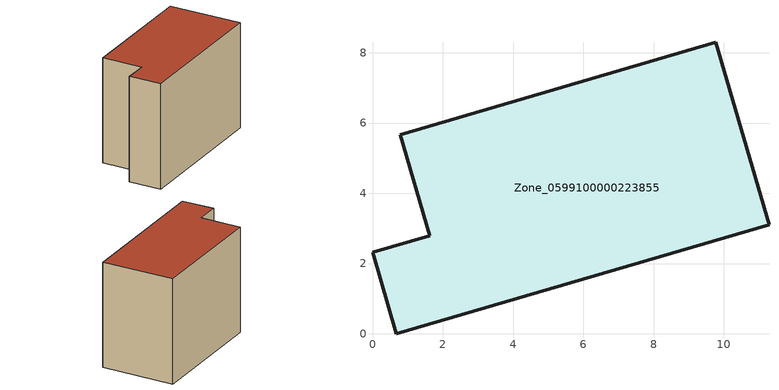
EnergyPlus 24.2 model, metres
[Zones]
Zone_0599100000223855
 floor ground (C_G): 0,2.32 1.63,2.79 0.79,5.67 9.77,8.3 11.29,3.11 0.68,0 z0
 wall outside (C_F): 1.63,2.79 0,2.32 0.68,0 11.29,3.11 9.77,8.3 0.79,5.67 1.63,2.79 z0:7.83
 roof outside (C_R): 9.77,8.3 0.79,5.67 1.63,2.79 0,2.32 0.68,0 11.29,3.11 z7.83
[BUILDING]
Pand.0599100000223855: North Axis=0; Terrain=City; Loads Convergence Tolerance Value=0.04; Temperature Convergence Tolerance Value=0.4; Solar Distribution=FullExterior; Maximum Number of Warmup Days=25; Minimum Number of Warmup Days=1
[Site:Location]
Rotterdam.The.Hague.AP_ZH_NLD Design_Conditions: Latitude=51.96; Longitude=4.45; Time Zone=1; Elevation=-4.5
[SITE:GROUNDTEMPERATURE:BUILDINGSURFACE]
18, 18, 18, 18, 18, 18, 18, 18, 18, 18, 18, 18
[MATERIAL] Thermal Absorptance=0.9; Solar Absorptance=0.7; Visible Absorptance=0.7
Name | Roughness | Thickness | Conductivity | Density | Specific Heat
G.TI.1975-1991 | MediumSmooth | 0.15 | 0.288461 | 540 | 1210
F.TI.1975-1991 | Rough | 0.3 | 0.230769 | 1920 | 840
R.TI.1975-1991 | MediumRough | 0.2 | 0.153846 | 1500 | 1000
[CONSTRUCTION]
C_G: G.TI.1975-1991
C_F: F.TI.1975-1991
C_R: R.TI.1975-1991
[ZONE]
Zone_0599100000223855: Type=1; Multiplier=1; Ceiling Height=Autocalculate; Volume=Autocalculate; Floor Area=autocalculate; Part of Total Floor Area=Yes
[ZONEINFILTRATION:DESIGNFLOWRATE]
Infil_Zone_0599100000223855: Zone or ZoneList or Space or SpaceList=Zone_0599100000223855; Schedule=AlwaysOn; Design Flow Rate Calculation Method=Flow/Area; Flow Rate per Floor Area=0.003; Constant Term Coefficient=1; Temperature Term Coefficient=0; Velocity Term Coefficient=0; Velocity Squared Term Coefficient=0
[HVACTEMPLATE:ZONE:IDEALLOADSAIRSYSTEM]
Zone_0599100000223855: Maximum Heating Supply Air Temperature=50; Minimum Cooling Supply Air Temperature=13; Maximum Heating Supply Air Humidity Ratio=0.0156; Minimum Cooling Supply Air Humidity Ratio=0.0077; Heating Limit=NoLimit; Cooling Limit=NoLimit; Dehumidification Control Type=ConstantSensibleHeatRatio; Cooling Sensible Heat Ratio=0.7; Dehumidification Setpoint=60; Humidification Control Type=None; Humidification Setpoint=30; Outdoor Air Method=None; Outdoor Air Flow Rate per Person=0.00944; Outdoor Air Flow Rate per Zone Floor Area=0; Outdoor Air Flow Rate per Zone=0; Demand Controlled Ventilation Type=None; Outdoor Air Economizer Type=NoEconomizer; Heat Recovery Type=None; Sensible Heat Recovery Effectiveness=0.7; Latent Heat Recovery Effectiveness=0.65
[ZONECONTROL:THERMOSTAT]
ThermostatControl_Zone_0599100000223855: Zone or ZoneList=Zone_0599100000223855; Control Type Schedule=DualSetpointControlType; Control 1=Thermostat_Zone_0599100000223855; Temperature Difference Between Cutout And Setpoint=0
[THERMOSTATSETPOINT:DUALSETPOINT]
Thermostat_Zone_0599100000223855: Heating Setpoint Temperature Schedule=HeatingSetpoint_Zone_0599100000223855; Cooling Setpoint Temperature Schedule=CoolingSetpoint_Zone_0599100000223855
[SCHEDULE:COMPACT]
HeatingSetpoint_Zone_0599100000223855: Through: 12/31, For: AllDays, Until: 24:00, 21
CoolingSetpoint_Zone_0599100000223855: Through: 12/31, For: AllDays, Until: 24:00, 24
DualSetpointControlType: Through: 12/31, For: AllDays, Until: 24:00, 4
AlwaysOn: Through: 12/31, For: AllDays, Until: 24:00, 1
